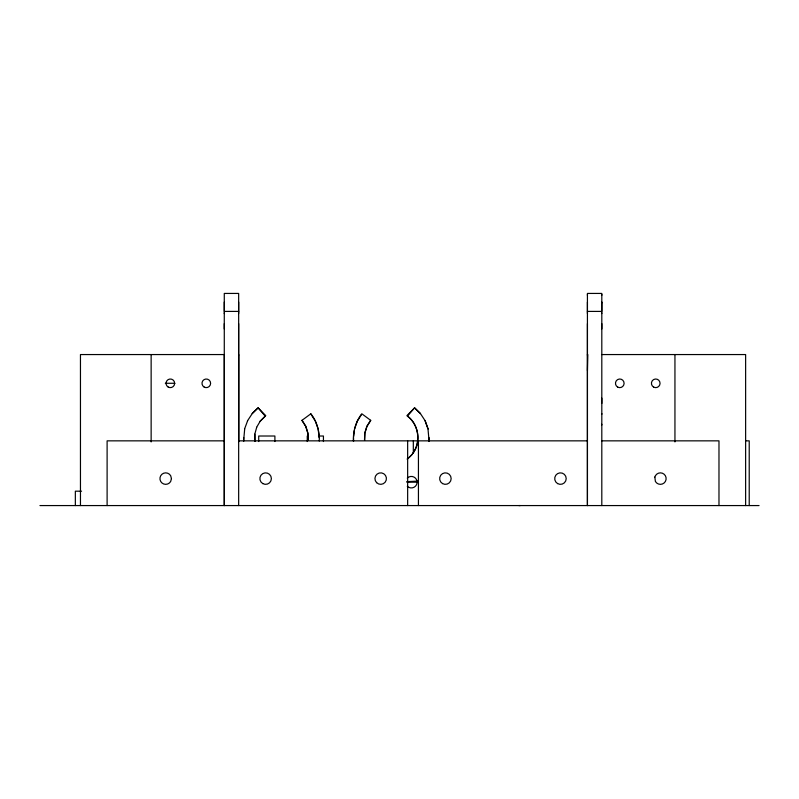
<?xml version="1.0" encoding="UTF-8"?>
<svg xmlns="http://www.w3.org/2000/svg" width="799" height="799" viewBox="0 0 799 799"><rect width="100%" height="100%" fill="white"/><g stroke="black" fill="none" stroke-linecap="round" stroke-linejoin="round"><path stroke-width="1.2" d="M224.279 302.062L224.279 505.567L224.279 354.556L80.459 354.556L80.459 505.567M238.661 505.567L238.661 293.433L224.279 293.433L224.279 311.41L238.661 311.41M238.641 441.148L238.661 323.635M238.661 313.568L238.661 302.062M353.418 441.048C353.018 431.3 355.745 421.512 361.797 413.772L370.776 420.404L366.991 426.366L364.903 433.118L364.654 440.179M353.548 441.348L353.548 437.602M428.983 441.048L428.983 437.502M429.113 441.348L427.984 428.913L425.068 420.763M601.807 328.978L601.807 323.635M601.807 313.568L601.807 312.799M601.807 425.028L601.807 424.259M601.807 414.291L601.807 413.522M601.807 403.455L601.807 398.102M601.807 302.831L601.807 302.252M601.807 295.3L601.807 293.433L587.425 293.433L587.425 295.3M238.651 355.195L238.601 354.556L238.601 441.917M364.514 440.079L364.773 433.018L366.861 426.267L370.636 420.294M353.687 436.394L354.376 430.331M244.694 428.913L243.565 441.348M256.699 427.295L254.761 434.227L254.801 441.288M354.516 429.123L357.363 421.073L361.278 414.901M244.554 429.013L247.61 420.763M256.559 427.395L260.224 421.173L265.238 416.159L258.107 407.78L252.304 413.502L247.48 420.863M413.003 453.163C421.772 441.617 418.466 424.059 406.921 415.63L414.591 407.88L420.504 413.602M260.094 421.273L265.757 415.63L258.087 407.88L252.174 413.602M407.2 459.006C421.183 449.008 421.283 426.326 407.45 416.169L414.571 407.78L420.374 413.502L425.208 420.863L428.124 429.013M407.34 459.105L412.404 454.182M406.871 481.637L418.077 481.098M587.425 311.41L601.807 311.41L601.807 294.422M587.435 370.526L587.784 354.556M601.807 354.556L745.627 354.556L745.627 505.567M165.343 383.28L172.694 383.28A33.488 33.488 0 0 1 174.881 383.36M318.461 436.014L323.435 436.014L323.435 441.537M224.279 440.848L107.106 440.848L107.106 505.567M238.661 440.848L587.425 440.848M601.807 440.848L718.98 440.848L718.98 505.567M745.597 440.848L749.222 440.848L749.222 505.567M406.871 482.177L418.077 482.177M81.568 491.185L75.346 491.185L75.346 505.567M39.95 505.567L759.05 505.567M518.881 505.567L520.239 505.567M310.751 413.872L315.325 421.073L318.172 429.123L319.131 437.602M302.042 420.294L305.827 426.267L307.915 433.018L308.164 440.079M308.034 440.179L307.775 433.118L305.687 426.366L301.902 420.404L310.881 413.772C316.933 421.512 319.66 431.3 319.27 441.048M587.425 354.556L587.435 355.195M254.891 434.127L254.931 441.188M674.945 354.556L674.945 441.917M601.807 302.062L601.807 505.567M587.425 294.422L587.425 505.567L587.425 323.635M587.425 302.062L587.425 313.568M418.436 440.848L418.436 505.567M413.323 440.848L413.323 453.293M407.65 440.848L407.65 505.567M307.255 436.014L307.255 441.537M274.896 441.537L274.896 436.014L258.716 436.014L258.716 441.537M243.705 437.502L243.705 441.048M224.279 312.799L224.279 313.568M224.279 323.635L224.279 328.978M151.141 354.556L151.141 441.917M407.28 478.112A5.753 5.753 0 0 1 415.42 478.112A5.753 5.753 0 0 1 415.42 486.251A5.753 5.753 0 0 1 407.28 486.251M171.445 478.601L170.676 481.477A5.753 5.753 0 0 1 161.997 483.005A5.753 5.753 0 0 1 161.997 474.197A5.753 5.753 0 0 1 170.676 475.725L171.445 478.601M654.83 477.113L655.41 481.477A5.753 5.753 0 0 0 664.089 483.005A5.753 5.753 0 0 0 664.089 474.197A5.753 5.753 0 0 0 655.41 475.725L654.83 477.113M168.19 387.056A4.315 4.315 0 0 0 174.661 383.32A4.315 4.315 0 0 0 168.19 379.585A4.315 4.315 0 0 0 168.19 387.056M204.145 387.056A4.315 4.315 0 0 0 210.616 383.32A4.315 4.315 0 0 0 204.145 379.585A4.315 4.315 0 0 0 204.145 387.056M376.619 482.666A5.753 5.753 0 0 0 386.237 480.089A5.753 5.753 0 0 0 379.195 473.038A5.753 5.753 0 0 0 376.619 482.666M262.751 483.585A5.753 5.753 0 0 0 271.38 478.601A5.753 5.753 0 0 0 262.751 473.617A5.753 5.753 0 0 0 262.751 483.585M653.582 387.056A4.315 4.315 0 0 0 660.054 383.32A4.315 4.315 0 0 0 653.582 379.585A4.315 4.315 0 0 0 653.582 387.056M617.627 387.056A4.315 4.315 0 0 0 624.099 383.32A4.315 4.315 0 0 0 617.627 379.585A4.315 4.315 0 0 0 617.627 387.056M442.526 483.585A5.753 5.753 0 0 0 451.155 478.601A5.753 5.753 0 0 0 442.526 473.617A5.753 5.753 0 0 0 442.526 483.585M557.582 483.585A5.753 5.753 0 0 0 566.211 478.601A5.753 5.753 0 0 0 557.582 473.617A5.753 5.753 0 0 0 557.582 483.585"/></g></svg>
